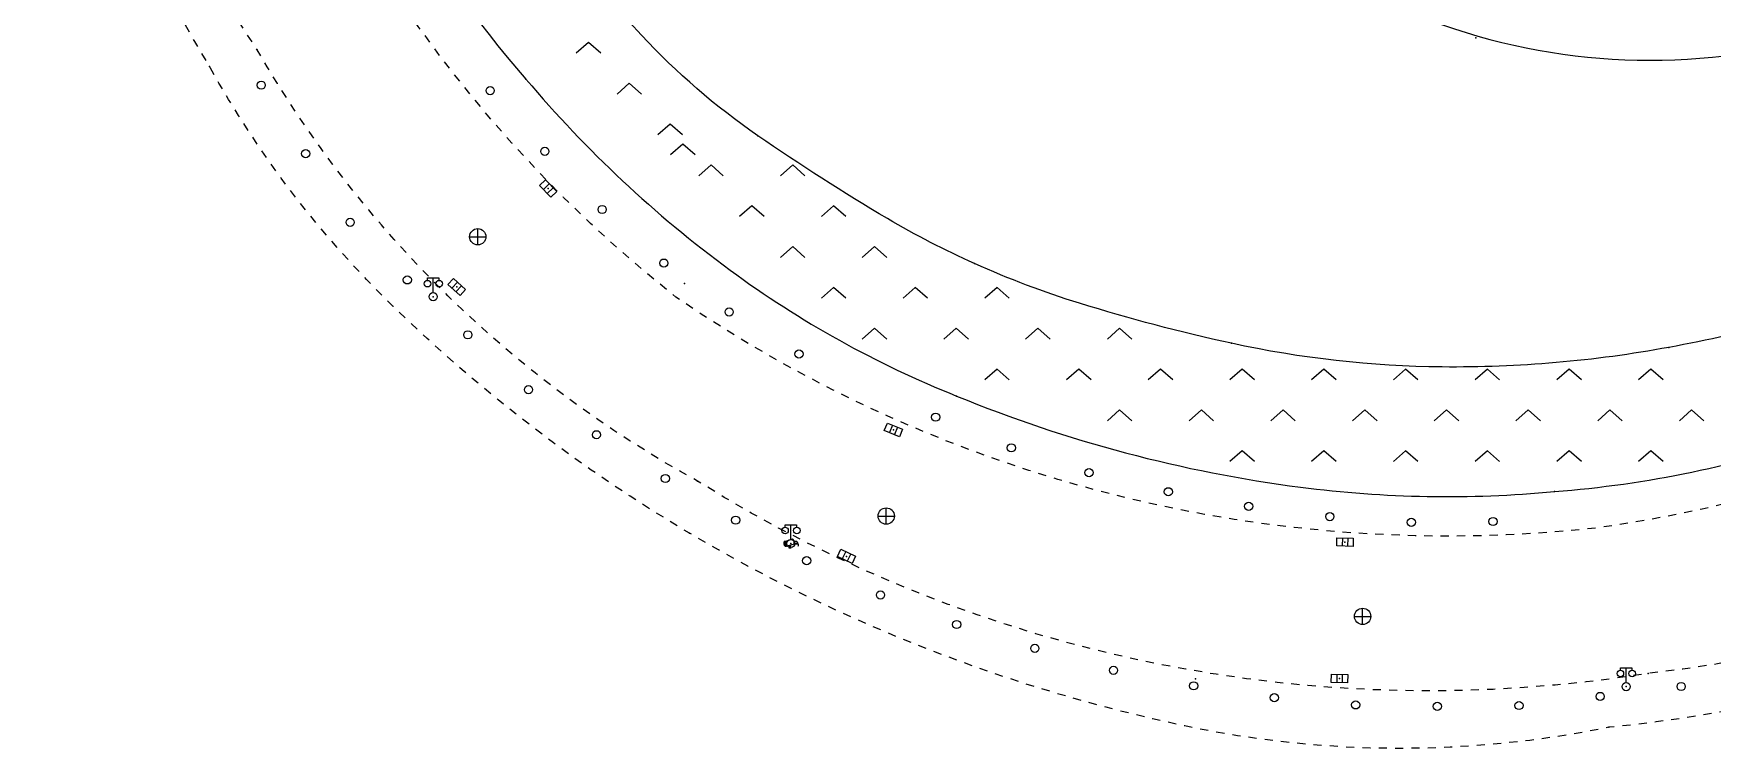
# Model space of a CAD drawing. Extents: x 1060 to 1934, y 610 to 1562.
# Drawn here: x 1060 to 1162.7, y 609.9 to 653.7 of the extents above; entities that cross this region are included whole.
import ezdxf

# ---------------------------------------------------------------- set-up
doc = ezdxf.new("R2010")
doc.units = 0
doc.header["$LTSCALE"] = 0.5
doc.header["$PDSIZE"] = 0.2
doc.linetypes.add('X6', pattern=[2, 1, -1])
doc.layers.get('0').update_dxf_attribs({"linetype": 'CONTINUOUS'})
for name, color, linetype in [('COMPONENT', 4, 'CONTINUOUS'), ('DLDW', 11, 'CONTINUOUS'), ('DLSS', 4, 'CONTINUOUS'), ('GXYZ', 2, 'CONTINUOUS'), ('SXSS', 5, 'CONTINUOUS'), ('ZBTZ', 3, 'CONTINUOUS'), ('ZDH', 1, 'CONTINUOUS')]:
    doc.layers.add(name, color=color, linetype=linetype)

# ---------------------------------------------------------------- blocks, each defined once
blk = doc.blocks.new('gc211')
for p, q in [((0, 0), (-1.5, -1.32)), ((1.5, -1.32), (0, 0))]:
    blk.add_line(p, q)
blk = doc.blocks.new('gcbj0612')
for p, q in [((-0.75, 0.26), (0.16, 0.53)), ((-0.57, -0.34), (0.34, -0.07))]:
    blk.add_line(p, q)
at = {"flags": 128}
for points in [[(-0.73, 0.26), (-0.77, 0.25), (-0.79, 0.23), (-0.81, 0.19), (-0.83, 0.15), (-0.84, 0.1), (-0.84, 0.05), (-0.84, -0.01), (-0.83, -0.07), (-0.81, -0.12), (-0.79, -0.18), (-0.77, -0.23), (-0.74, -0.27), (-0.7, -0.3), (-0.67, -0.33), (-0.63, -0.34), (-0.6, -0.34), (-0.57, -0.34), (-0.54, -0.32), (-0.51, -0.29), (-0.49, -0.25), (-0.48, -0.2), (-0.47, -0.15), (-0.47, -0.1), (-0.48, -0.04), (-0.49, 0.02), (-0.51, 0.07), (-0.54, 0.13), (-0.56, 0.17), (-0.6, 0.21), (-0.63, 0.24), (-0.67, 0.26), (-0.7, 0.27)], [(-0.71, 0.18), (-0.72, 0.17), (-0.75, 0.12), (-0.75, 0.04), (-0.74, -0.06), (-0.7, -0.15), (-0.66, -0.22), (-0.62, -0.25), (-0.6, -0.26), (-0.59, -0.24), (-0.57, -0.2), (-0.56, -0.12), (-0.58, -0.02), (-0.61, 0.08), (-0.66, 0.14), (-0.7, 0.17)]]:
    blk.add_lwpolyline(points, close=True, dxfattribs=at)
blk.add_lwpolyline([(0.3, -0.08), (0.33, -0.07), (0.36, -0.05), (0.38, -0.02), (0.4, 0.02), (0.41, 0.07), (0.42, 0.12), (0.41, 0.18), (0.41, 0.23), (0.39, 0.29), (0.37, 0.35), (0.35, 0.4), (0.32, 0.44), (0.28, 0.48), (0.25, 0.51), (0.21, 0.52), (0.18, 0.53), (0.15, 0.52)], dxfattribs=at)
at = {"extrusion": (0, 0, -1), "flags": 128}
blk.add_lwpolyline([(-0.4, 0.25), (-0.51, 0.28), (-0.61, 0.29), (-0.69, 0.27), (-0.77, 0.2), (-0.81, 0.09), (-0.82, -0.01), (-0.8, -0.06), (-0.76, -0.08), (-0.7, -0.09), (-0.64, -0.09), (-0.59, -0.07), (-0.57, -0.04), (-0.59, -0.01), (-0.63, 0.02), (-0.69, 0.03), (-0.75, 0.03), (-0.79, 0.02), (-0.84, -0.01), (-0.89, -0.1), (-0.91, -0.19), (-0.9, -0.29), (-0.87, -0.38)], dxfattribs=at)
blk.add_lwpolyline([(-0.09, -0.2), (-0.22, -0.54), (0.05, -0.54)], close=True)
blk = doc.blocks.new('gc043')
for p, q in [((-1, 0), (1, 0)), ((0, -1), (0, 1))]:
    blk.add_line(p, q)
blk.add_circle((0, 0), 1)
blk = doc.blocks.new('gc041')
for p, q in [((-1, 0.5), (1, 0.5)), ((-1, -0.5), (-1, 0.5)), ((-0.33, 0.5), (-0.33, -0.5)), ((0.33, 0.5), (0.33, -0.5)), ((1, 0.5), (1, -0.5)), ((1, -0.5), (-1, -0.5))]:
    blk.add_line(p, q)
blk = doc.blocks.new('gc170')
at = {"linetype": 'Continuous'}
blk.add_circle((0, 0), 0.5, dxfattribs=at)
blk = doc.blocks.new('gc097')
for p, q in [((-0.7, 2), (-0.7, 2.3)), ((-0.7, 2.3), (0.7, 2.3)), ((0, 0.5), (0, 2.3)), ((0.7, 2.3), (0.7, 2))]:
    blk.add_line(p, q)
for centre, radius in [((-0.7, 1.6), 0.4), ((0, 0), 0.5), ((0.73, 1.6), 0.4)]:
    blk.add_circle(centre, radius)

msp = doc.modelspace()

# ---------------------------------------------------------------- linework, layer by layer
at = {"linetype": 'Continuous'}
for p in [(1084.45, 637.56, 10.24), (1106.13, 622.59, 10.24), (1131.09, 614.17, 10.24), (1157.44, 613.69, 10.24)]:
    msp.add_point(p, dxfattribs=at)
at = {"layer": 'DLSS', "linetype": 'X6', "flags": 128}
for points in [[(1408.54, 686.43, 0.003219), (1404.52, 685.59, 0.008858), (1403.07, 685.25, 0.003595), (1393.07, 682.66, 0.00648), (1387.56, 681.11, 0.029024), (1377.19, 677.38, 0.035153), (1369.09, 673.23, 0.009575), (1366.21, 671.41, 0.00381), (1359.11, 666.65, 0.02337), (1349.29, 659.28, -0.0205), (1338.14, 650.81, -0.057318), (1326.62, 644.6, -0.062614), (1315.02, 641.58, -0.042178), (1308.34, 641.27, -0.017523), (1292.34, 642.46, -0.001962), (1271.74, 647.78, 0.075148), (1253.92, 651.73, 0.065994), (1239.99, 650.75, 0.05986), (1225.41, 645.89, 0.049769), (1212.85, 637.91, -0.000641), (1197.32, 626.14, -0.066341), (1178.94, 616.63, -0.070545), (1156.39, 611.2, -0.102984), (1130.45, 611.28, -0.081812), (1100.14, 623.08, -0.059306), (1082.01, 636.96, -0.073347), (1070.77, 651.65, -0.089119), (1060.69, 678, -0.07546), (1060.66, 695.96, -0.047147), (1063.44, 708.6, 0.012072), (1068.13, 724.19, 0.012054), (1071.53, 741.81, 0.022876), (1075.57, 764.12)], [(1407.98, 689.59, 0.014204), (1384.45, 683.32, 0.043111), (1370.44, 677.39, 0.034186), (1358.43, 669.91, -0.039245), (1344.84, 660, -0.061802), (1339.83, 655.75, -0.163796), (1315.12, 644.65, -0.078504), (1292.99, 645.4, 0.005671), (1254.47, 654.69, 0.118848), (1224.2, 648.7, 0.053352), (1190.79, 625.62, -0.113603), (1158.79, 614.5, -0.181463), (1100.63, 626.27, -0.137265), (1073.69, 652.67, -0.185452), (1063.69, 696.12, -0.01739), (1070.19, 719.97, 0.006791), (1077.06, 754.37)]]:
    msp.add_lwpolyline(points, format="xyb", dxfattribs=at)
at = {"layer": 'DLSS', "linetype": 'X6', "elevation": 10.38, "flags": 128}
msp.add_lwpolyline([(1406.38, 698.49, 0.040196), (1380.81, 691.1, 0.046114), (1365.75, 684.59, -0.006149), (1355.42, 678.26, 0.026814), (1341, 667.57, -0.049423), (1333.32, 661.36, -0.141239), (1315.58, 653.6, -0.120865), (1286.59, 655.82, 0.047545), (1252.14, 664.1, 0.093214), (1221.23, 657.15, 0.045435), (1187.87, 635.25, -0.108268), (1155.7, 623.41, -0.179875), (1099.3, 637.54, -0.113409), (1076.53, 665.96, -0.121586), (1073.33, 700.08, -0.052532), (1078.19, 718.33, 0.040051), (1084.36, 742.75), (1084.36, 742.75, 0.001981), (1085.85, 753.02, -0.13998)], format="xyb", dxfattribs=at)
at = {"layer": 'SXSS', "linetype": 'Continuous', "flags": 128}
msp.add_lwpolyline([(1105.3, 756.62, -0.371951), (1111.76, 747.07, 0.083064), (1108.92, 712.73, 0.068739), (1113.72, 693.91, 0.044054), (1126.61, 669.5, 0.328663), (1169.64, 653.55, 0.154167)], format="xyb", dxfattribs=at)
at = {"layer": 'ZBTZ', "linetype": 'Continuous', "flags": 128}
for points in [[(1088.29, 753.63, 0.018284), (1086.6, 739.28, -0.023123), (1084.53, 728.26, 0.023556), (1082.7, 720.49, 0.003562), (1079.78, 712.21, 0.030378), (1076.45, 698.42, 0.07196), (1077.47, 675.85, 0.127567), (1090.13, 650.88, 0.059088), (1102.62, 639.19, 0.063753), (1116.48, 631.48, 0.06518), (1137.52, 625.9, 0.055525), (1153.05, 625.63, 0.062873), (1169.65, 629.06, 0.046046)], [(1174.01, 638.14, -0.03781), (1160.06, 634.46, -0.047934), (1146.19, 633.26, -0.051453), (1133.3, 634.71, -0.021534), (1124, 637.16, -0.03016), (1117.58, 639.59, -0.027919), (1112.25, 642.34, -0.017749), (1104.31, 647.42, -0.054434), (1097.2, 653.57, -0.042776), (1089.85, 662.97, -0.097041), (1083.16, 676.25, -0.06217), (1083.4, 692.37, -0.00671), (1091.72, 732.42, -0.044697), (1096.2, 750.84)]]:
    msp.add_lwpolyline(points, format="xyb", dxfattribs=at)
at = {"layer": 'ZDH', "linetype": 'Continuous'}
for p in [(1148.25, 653.41, 8.97), (1148.25, 653.41, 8.97), (1073.69, 652.67, 11.27), (1073.69, 652.67, 11.27), (1070.77, 651.65, 11.42), (1070.77, 651.65, 11.42), (1090.13, 650.88, 11.46), (1090.13, 650.88, 11.46), (1104.31, 647.42, 9.09), (1104.31, 647.42, 9.09), (1091.49, 644.18, 11.39), (1091.49, 644.18, 11.39), (1087.18, 641.23, 11.44), (1087.18, 641.23, 11.44), (1117.58, 639.59, 9.14), (1117.58, 639.59, 9.14), (1085.89, 638.16, 11.37), (1085.89, 638.16, 11.37), (1099.82, 638.38, 11.66), (1133.3, 634.71, 9.08), (1133.3, 634.71, 9.08), (1160.06, 634.46, 9.11), (1160.06, 634.46, 9.11), (1116.48, 631.48, 11.53), (1116.48, 631.48, 11.53), (1112.61, 629.41, 11.41), (1112.61, 629.41, 11.41), (1100.63, 626.27, 11.46), (1100.63, 626.27, 11.46), (1153.05, 625.63, 11.31), (1153.05, 625.63, 11.31), (1112.17, 624.13, 11.44), (1112.17, 624.13, 11.44), (1100.14, 623.08, 11.61), (1100.14, 623.08, 11.61), (1140.24, 622.54, 11.25), (1140.24, 622.54, 11.25), (1106.33, 622.45, 11.62), (1106.33, 622.45, 11.62), (1109.74, 621.66, 11.41), (1109.74, 621.66, 11.41), (1141.32, 617.99, 11.29), (1141.32, 617.99, 11.29), (1158.79, 614.5, 11.11), (1158.79, 614.5, 11.11), (1139.9, 614.19, 11.25), (1139.9, 614.19, 11.25), (1156.39, 611.2, 11.31), (1156.39, 611.2, 11.31)]:
    msp.add_point(p, dxfattribs=at)

# ---------------------------------------------------------------- block references
at = {"layer": 'COMPONENT', "linetype": 'Continuous', "xscale": 0.5, "yscale": 0.5}
msp.add_blockref('gcbj0612', (1106.33, 622.45, 11.62), dxfattribs=at)
at = {"layer": 'DLDW', "linetype": 'Continuous', "xscale": 0.5, "yscale": 0.5}
for p in [(1084.45, 637.56, 10.24), (1106.33, 622.45, 11.62), (1157.44, 613.69, 10.24)]:
    msp.add_blockref('gc097', p, dxfattribs=at)
at = {"layer": 'GXYZ', "linetype": 'Continuous', "yscale": 0.5, "zscale": 0.5}
for p, xscale, rotation in [((1091.49, 644.18, 11.39), 0.5, 313.9831064490199), ((1085.89, 638.16, 11.37), 0.5, 318.0102206142848), ((1112.61, 629.41, 11.41), 0.5, 337.9562550405493), ((1140.24, 622.54, 11.25), 0.4999999999999999, 357.9240161614061), ((1109.74, 621.66, 11.41), 0.5, 334.6128047032197), ((1139.9, 614.19, 11.25), 0.5, 358.9926717844479)]:
    msp.add_blockref('gc041', p, dxfattribs=dict(at, xscale=xscale, rotation=rotation))
at = {"layer": 'GXYZ', "linetype": 'Continuous', "xscale": 0.5, "yscale": 0.5}
for p in [(1087.18, 641.23), (1112.17, 624.13), (1141.32, 617.99)]:
    msp.add_blockref('gc043', p, dxfattribs=at)
at = {"layer": 'ZBTZ', "linetype": 'Continuous', "xscale": 0.5, "yscale": 0.5}
for p in [(1093.95, 653.13), (1096.45, 650.63), (1098.95, 648.13), (1099.73, 646.9), (1101.45, 645.63), (1106.45, 645.63), (1103.95, 643.13), (1108.95, 643.13), (1106.45, 640.63), (1111.45, 640.63), (1108.95, 638.13), (1113.95, 638.13), (1118.95, 638.13), (1111.45, 635.63), (1116.45, 635.63), (1121.45, 635.63), (1126.45, 635.63), (1118.95, 633.13), (1123.95, 633.13), (1128.95, 633.13), (1133.95, 633.13), (1138.95, 633.13), (1143.95, 633.13), (1148.95, 633.13), (1153.95, 633.13), (1158.95, 633.13), (1126.45, 630.63), (1131.45, 630.63), (1136.45, 630.63), (1141.45, 630.63), (1146.45, 630.63), (1151.45, 630.63), (1156.45, 630.63), (1161.45, 630.63), (1133.95, 628.13), (1138.95, 628.13), (1143.95, 628.13), (1148.95, 628.13), (1153.95, 628.13), (1158.95, 628.13)]:
    msp.add_blockref('gc211', p, dxfattribs=at)
for p, rotation in [((1073.93, 650.51), 122.9620938622657), ((1087.94, 650.18), 131.5718193071593), ((1076.65, 646.32), 122.9620938622657), ((1091.28, 646.46), 134.4683002674598), ((1094.79, 642.9), 137.4529954611571), ((1079.37, 642.12), 122.9620938622657), ((1098.56, 639.62), 140.2636976896287), ((1082.87, 638.59), 137.8146149901883), ((1102.56, 636.63), 147.4704973713081), ((1086.57, 635.23), 137.8146149901883), ((1106.83, 634.05), 153.4943221817316), ((1090.28, 631.87), 137.8146149901883), ((1115.19, 630.19), 157.9166591854903), ((1094.44, 629.11), 147.5760261050561), ((1119.82, 628.31), 157.9166591854903), ((1098.66, 626.43), 147.5760261050561), ((1124.58, 626.79), 164.0170643250198), ((1129.43, 625.62), 169.636620224492), ((1134.35, 624.73), 172.0709240273376), ((1102.96, 623.88), 150.2523007300895), ((1139.31, 624.1), 175.8818173108623), ((1144.3, 623.75), 180.2184307602564), ((1149.3, 623.8), 183.4703856981341), ((1107.3, 621.4), 150.2523007300895), ((1111.82, 619.3), 158.8266262844299), ((1116.48, 617.49), 158.8266262844299), ((1121.26, 616.03), 164.3752031843074), ((1126.08, 614.69), 164.3752031843074), ((1130.98, 613.74), 171.5190807871007), ((1135.92, 613.01), 171.5190807871007), ((1155.85, 613.09), 186.5149537802891), ((1160.81, 613.7), 192.2002343505467), ((1140.89, 612.57), 178.9756481694547), ((1145.89, 612.48), 178.9756481694547), ((1150.89, 612.53), 186.5149537802891)]:
    msp.add_blockref('gc170', p, dxfattribs=dict(at, rotation=rotation))

doc.saveas('drawing.dxf')
